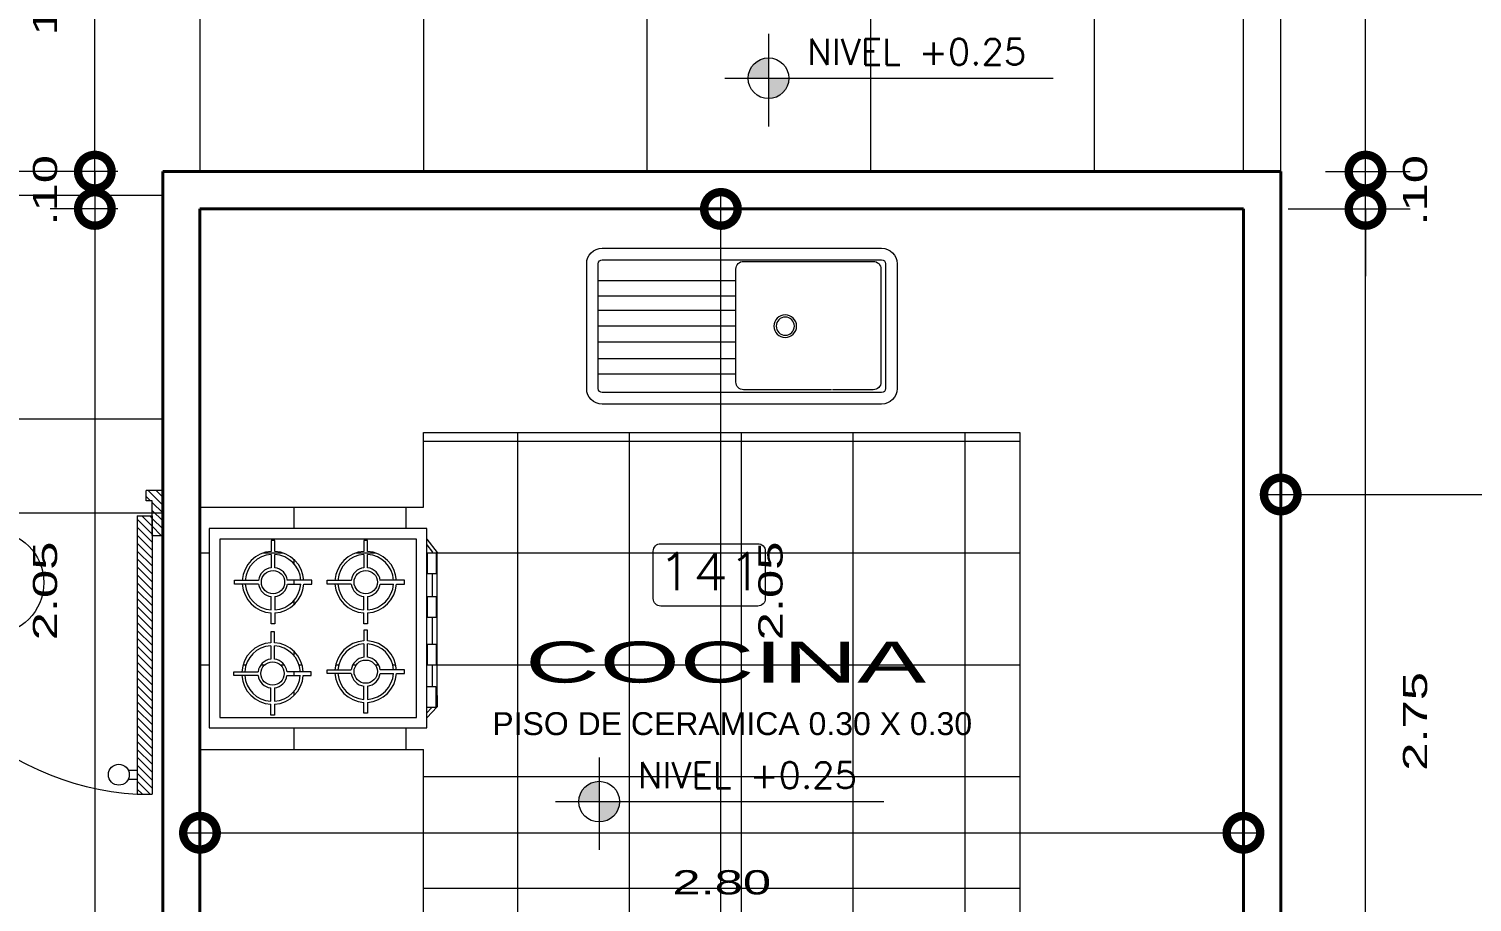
# Model space of a CAD drawing. Header units: inches. Extents: x 155.3 to 248.5, y 20.6 to 88.6.
# Drawn here: x 162.349 to 166.222, y 68.063 to 70.406 of the extents above; entities that cross this region are included whole.
import ezdxf
from ezdxf.enums import TextEntityAlignment as Align

# ---------------------------------------------------------------- set-up
doc = ezdxf.new("R2010")
doc.units = ezdxf.units.IN
doc.header["$MEASUREMENT"] = 0
doc.linetypes.add('CONTINUA', pattern=[0])
for name, color, linetype in [('COTAS', 252, 'Continuous'), ('MOBILIARIO', 252, 'Continuous'), ('MURO', 7, 'Continuous'), ('PUERTAS', 23, 'Continuous'), ('TEXTOS PLANTA', 7, 'Continuous'), ('TEXTURAS', 251, 'Continuous')]:
    doc.layers.add(name, color=color, linetype=linetype)
doc.styles.add('Celso', font='swissel.ttf', dxfattribs={"width": 1.5})
doc.styles.add('ROMANS', font='romans', dxfattribs={"width": 1.1, "height": 1})
doc.styles.get("Standard").update_dxf_attribs({"font": 'arial.ttf'})
doc.dimstyles.new('PLANTA 1-50', dxfattribs={"dimtxt": 0.065, "dimasz": 0.18, "dimexe": 0.12, "dimexo": 0.12, "dimgap": 0.1, "dimtad": 2, "dimzin": 4, "dimdsep": 46, "dimtxsty": 'Celso', "dimblk": 'DOTSMALL', "dimcen": 0.065, "dimdle": 0.05, "dimclrd": 14, "dimclre": 251, "dimclrt": 256, "dimaunit": 1, "dimadec": 4, "dimazin": 1, "dimtfac": 1, "dimtix": 1, "dimtmove": 0, "dimatfit": 3, "dimldrblk": 'DOTSMALL', "dimfxl": 1, "dimlwd": 9, "dimlwe": 9, "dimarcsym": 0})
pattern_1 = [(315, (-96.529859, 5.184583), (-0.013258252, -0.013258252), [])]

# ---------------------------------------------------------------- blocks, each defined once
blk = doc.blocks.new('A$C17647B33')
at = {"color": 252, "lineweight": 0}
for p, q in [((0.0271, 0.5083), (0, 0.4783)), ((0.0271, 0.535), (0.0271, 0)), ((0.6112, 0.535), (0.0271, 0.535)), ((0.5829, 0.5067), (0.0554, 0.5067)), ((0.0554, 0.5067), (0.0554, 0.0283)), ((0.5829, 0.0283), (0.5829, 0.5067)), ((0.6112, 0), (0.6112, 0.535)), ((0, 0.4483), (0, 0.4783)), ((0.0034, 0.4803), (0.0271, 0.4803)), ((0.0034, 0.4241), (0.0034, 0.4803)), ((0.0034, 0.4803), (0.0271, 0.4803)), ((0.0034, 0.4241), (0.0034, 0.4803)), ((0.0271, 0.4945), (0.0143, 0.4803)), ((0.0271, 0.4803), (0.0271, 0.4241)), ((0.0271, 0.4803), (0.0271, 0.4241)), ((0.1864, 0.4955), (0.1964, 0.4955)), ((0.1864, 0.4665), (0.1864, 0.4955)), ((0.1964, 0.4955), (0.1964, 0.4665)), ((0.4363, 0.5005), (0.4463, 0.5005)), ((0.4363, 0.4715), (0.4363, 0.5005)), ((0.4463, 0.5005), (0.4463, 0.4715)), ((0, 0.4483), (0, 0.0639)), ((0.1864, 0.4228), (0.1864, 0.4586)), ((0.1964, 0.4586), (0.1964, 0.4229)), ((0.4363, 0.4279), (0.4363, 0.4636)), ((0.4463, 0.4636), (0.4463, 0.4279)), ((0.0271, 0.4241), (0.0034, 0.4241)), ((0.0271, 0.4241), (0.0034, 0.4241)), ((0.012, 0.4241), (0.012, 0.3665)), ((0.0876, 0.3892), (0.0876, 0.3792)), ((0.109, 0.3892), (0.0876, 0.3892)), ((0.1526, 0.3892), (0.1168, 0.3892)), ((0.2302, 0.3892), (0.266, 0.3892)), ((0.2661, 0.3892), (0.2951, 0.3892)), ((0.2951, 0.3892), (0.2951, 0.3792)), ((0.3376, 0.3942), (0.3376, 0.3842)), ((0.3589, 0.3942), (0.3376, 0.3942)), ((0.4026, 0.3942), (0.3667, 0.3942)), ((0.4802, 0.3942), (0.5159, 0.3942)), ((0.5161, 0.3942), (0.5451, 0.3942)), ((0.5451, 0.3942), (0.5451, 0.3842)), ((0.0021, 0.3665), (0.0259, 0.3665)), ((0.0021, 0.3102), (0.0021, 0.3665)), ((0.0259, 0.3665), (0.0259, 0.3102)), ((0.0876, 0.3792), (0.1166, 0.3792)), ((0.1167, 0.3792), (0.1526, 0.3792)), ((0.266, 0.3792), (0.2303, 0.3792)), ((0.2951, 0.3792), (0.2661, 0.3792)), ((0.3376, 0.3842), (0.3666, 0.3842)), ((0.3667, 0.3842), (0.4025, 0.3842)), ((0.4363, 0.3502), (0.4363, 0.3145)), ((0.4463, 0.3145), (0.4463, 0.3502)), ((0.5159, 0.3842), (0.4802, 0.3842)), ((0.5451, 0.3842), (0.5161, 0.3842)), ((0.0259, 0.3102), (0.0021, 0.3102)), ((0.012, 0.3102), (0.012, 0.2389)), ((0.1864, 0.3452), (0.1864, 0.3095)), ((0.1964, 0.3095), (0.1964, 0.3452)), ((0.1864, 0.3016), (0.1864, 0.2726)), ((0.1864, 0.2726), (0.1964, 0.2726)), ((0.1964, 0.2726), (0.1964, 0.3015)), ((0.4363, 0.3066), (0.4363, 0.2776)), ((0.4363, 0.2776), (0.4463, 0.2776)), ((0.4463, 0.2776), (0.4463, 0.3066)), ((0.0021, 0.2389), (0.0259, 0.2389)), ((0.0021, 0.1827), (0.0021, 0.2389)), ((0.0259, 0.2389), (0.0259, 0.1827)), ((0.1864, 0.2553), (0.1964, 0.2553)), ((0.1864, 0.2264), (0.1864, 0.2553)), ((0.1964, 0.2553), (0.1964, 0.2264)), ((0.4351, 0.2553), (0.4451, 0.2553)), ((0.4351, 0.2264), (0.4351, 0.2553)), ((0.4451, 0.2553), (0.4451, 0.2264)), ((0.1864, 0.1827), (0.1864, 0.2184)), ((0.1964, 0.2184), (0.1964, 0.1827)), ((0.4351, 0.1827), (0.4351, 0.2184)), ((0.4451, 0.2184), (0.4451, 0.1827)), ((0.0259, 0.1827), (0.0021, 0.1827)), ((0.012, 0.1827), (0.012, 0.1214)), ((0.0021, 0.1214), (0.0259, 0.1214)), ((0.0021, 0.0651), (0.0021, 0.1214)), ((0.0259, 0.1214), (0.0259, 0.0651)), ((0.0876, 0.149), (0.0876, 0.139)), ((0.109, 0.149), (0.0876, 0.149)), ((0.0876, 0.139), (0.1166, 0.139)), ((0.1167, 0.139), (0.1526, 0.139)), ((0.1526, 0.149), (0.1168, 0.149)), ((0.2302, 0.149), (0.266, 0.149)), ((0.266, 0.139), (0.2303, 0.139)), ((0.2661, 0.149), (0.2951, 0.149)), ((0.2951, 0.139), (0.2661, 0.139)), ((0.2951, 0.149), (0.2951, 0.139)), ((0.3363, 0.149), (0.3363, 0.139)), ((0.3577, 0.149), (0.3363, 0.149)), ((0.3363, 0.139), (0.3653, 0.139)), ((0.4013, 0.149), (0.3655, 0.149)), ((0.3655, 0.139), (0.4013, 0.139)), ((0.4789, 0.149), (0.5147, 0.149)), ((0.5147, 0.139), (0.479, 0.139)), ((0.5148, 0.149), (0.5438, 0.149)), ((0.5438, 0.139), (0.5148, 0.139)), ((0.5438, 0.149), (0.5438, 0.139)), ((0.1864, 0.1051), (0.1864, 0.0693)), ((0.1964, 0.0693), (0.1964, 0.1051)), ((0.4351, 0.1051), (0.4351, 0.0693)), ((0.4451, 0.0693), (0.4451, 0.1051)), ((0.0271, 0.0289), (0, 0.0639)), ((0.0259, 0.0651), (0.0021, 0.0651)), ((0.012, 0.0651), (0.012, 0.0634)), ((0.0271, 0.0439), (0.012, 0.0634)), ((0.1864, 0.0614), (0.1864, 0.0324)), ((0.1964, 0.0324), (0.1964, 0.0614)), ((0.4351, 0.0614), (0.4351, 0.0324)), ((0.4451, 0.0324), (0.4451, 0.0614)), ((0.0271, 0), (0.6112, 0)), ((0.0554, 0.0283), (0.5829, 0.0283)), ((0.1864, 0.0324), (0.1964, 0.0324)), ((0.4351, 0.0324), (0.4451, 0.0324))]:
    blk.add_line(p, q, dxfattribs=at)
for centre in [(0.1914, 0.384), (0.4414, 0.389), (0.1914, 0.1439), (0.4401, 0.1439)]:
    blk.add_circle(centre, 0.0312, dxfattribs=at)
for centre, radius, start, end in [((0.1914, 0.384), 0.0826, 93.5115, 176.4355), ((0.1914, 0.384), 0.0826, 3.5645, 86.5744), ((0.4414, 0.389), 0.0826, 93.5115, 176.4355), ((0.4414, 0.389), 0.0826, 3.5645, 86.5744), ((0.1914, 0.384), 0.0747, 93.8844, 176.057), ((0.1914, 0.384), 0.0747, 3.943, 86.2107), ((0.4414, 0.389), 0.0747, 93.8844, 176.057), ((0.4414, 0.389), 0.0391, 97.4281, 172.4593), ((0.4414, 0.389), 0.0747, 3.943, 86.2107), ((0.4414, 0.389), 0.0391, 7.5407, 82.7544), ((0.1914, 0.384), 0.0391, 97.4281, 172.4593), ((0.1914, 0.384), 0.0391, 7.5407, 82.7544), ((0.1914, 0.384), 0.0826, 183.3726, 266.4885), ((0.1914, 0.384), 0.0747, 183.7307, 266.1156), ((0.1914, 0.384), 0.0391, 187.1331, 262.5719), ((0.1914, 0.384), 0.0391, 277.2456, 352.8669), ((0.1914, 0.384), 0.0747, 273.7893, 356.2693), ((0.1914, 0.384), 0.0826, 273.4256, 356.6274), ((0.4414, 0.389), 0.0826, 183.3726, 266.4885), ((0.4414, 0.389), 0.0747, 183.7307, 266.1156), ((0.4414, 0.389), 0.0391, 187.1331, 262.5719), ((0.4414, 0.389), 0.0747, 273.7893, 356.2693), ((0.4414, 0.389), 0.0391, 277.2456, 352.8669), ((0.4414, 0.389), 0.0826, 273.4256, 356.6274), ((0.1914, 0.1439), 0.0826, 93.5115, 176.4355), ((0.1914, 0.1439), 0.0747, 93.8844, 176.057), ((0.1914, 0.1439), 0.0826, 3.5645, 86.5744), ((0.1914, 0.1439), 0.0747, 3.943, 86.2107), ((0.4401, 0.1439), 0.0826, 93.5115, 176.4355), ((0.4401, 0.1439), 0.0747, 93.8844, 176.057), ((0.4401, 0.1439), 0.0826, 3.5645, 86.5744), ((0.4401, 0.1439), 0.0747, 3.943, 86.2107), ((0.1914, 0.1439), 0.0391, 97.4281, 172.4593), ((0.1914, 0.1439), 0.0391, 7.5407, 82.7544), ((0.4401, 0.1439), 0.0391, 97.4281, 172.4593), ((0.4401, 0.1439), 0.0391, 7.5407, 82.7544), ((0.1914, 0.1439), 0.0826, 183.3726, 266.4885), ((0.1914, 0.1439), 0.0747, 183.7307, 266.1156), ((0.1914, 0.1439), 0.0391, 187.1331, 262.5719), ((0.1914, 0.1439), 0.0747, 273.7893, 356.2693), ((0.1914, 0.1439), 0.0391, 277.2456, 352.8669), ((0.1914, 0.1439), 0.0826, 273.4256, 356.6274), ((0.4401, 0.1439), 0.0826, 183.3726, 266.4885), ((0.4401, 0.1439), 0.0747, 183.7307, 266.1156), ((0.4401, 0.1439), 0.0391, 187.1331, 262.5719), ((0.4401, 0.1439), 0.0747, 273.7893, 356.2693), ((0.4401, 0.1439), 0.0391, 277.2456, 352.8669), ((0.4401, 0.1439), 0.0826, 273.4256, 356.6274)]:
    blk.add_arc(centre, radius, start, end, dxfattribs=at)
blk = doc.blocks.new('A$C31FD5974')
at = {"color": 8, "linetype": 'ByBlock', "lineweight": 0}
for p, q in [((0.7914, 0.4186), (0.0416, 0.4186)), ((0.7914, 0.3873), (0.0416, 0.3873)), ((0, 0.3769), (0, 0.0416)), ((0.0312, 0.3769), (0.0312, 0.0416)), ((0.0433, 0.3623), (0.0433, 0.0594)), ((0.4119, 0.3831), (0.0641, 0.3831)), ((0.4327, 0.0594), (0.4327, 0.3623)), ((0.8018, 0.0416), (0.8018, 0.3769)), ((0.833, 0.0416), (0.833, 0.3769)), ((0.8033, 0.3316), (0.4327, 0.3316)), ((0.4355, 0.2897), (0.8033, 0.2897)), ((0.4327, 0.2511), (0.8006, 0.2511)), ((0.4355, 0.2093), (0.8033, 0.2093)), ((0.8033, 0.1674), (0.4327, 0.1674)), ((0.8006, 0.1224), (0.4327, 0.1224)), ((0.4327, 0.0805), (0.8033, 0.0805)), ((0.0416, 0.0312), (0.2813, 0.0312)), ((0.0641, 0.0386), (0.1731, 0.0386)), ((0.1758, 0.0386), (0.4119, 0.0386)), ((0.2813, 0.0312), (0.7914, 0.0312)), ((0.0416, 0), (0.2813, 0)), ((0.2813, 0), (0.7914, 0))]:
    blk.add_line(p, q, dxfattribs=at)
blk.add_circle((0.3002, 0.2093), 0.0304, dxfattribs=at)
at = {"color": 8, "lineweight": 0}
blk.add_circle((0.3002, 0.2093), 0.0244, dxfattribs=at)
at = {"color": 8, "linetype": 'ByBlock', "lineweight": 0}
for centre, radius, start, end in [((0.0416, 0.3769), 0.0416, 90, 180), ((0.0416, 0.3769), 0.0104, 90, 180), ((0.7914, 0.3769), 0.0416, 0, 90), ((0.7914, 0.3769), 0.0104, 360, 90), ((0.0641, 0.3623), 0.0208, 90, 180), ((0.4119, 0.3623), 0.0208, 0, 90), ((0.0416, 0.0416), 0.0416, 180, 270), ((0.0416, 0.0416), 0.0104, 180, 270), ((0.0641, 0.0594), 0.0208, 180, 270), ((0.4119, 0.0594), 0.0208, 270, 360), ((0.7914, 0.0416), 0.0416, 270, 0), ((0.7914, 0.0416), 0.0104, 270, 0)]:
    blk.add_arc(centre, radius, start, end, dxfattribs=at)
blk = doc.blocks.new('A$C2D8C4AFF')
at = {"lineweight": 0}
h = blk.add_hatch(dxfattribs=at)
h.set_pattern_fill('ANSI31', color=8, scale=0.15, angle=17, style=0)
h.set_pattern_definition(pattern_1)
h.paths.add_polyline_path([(0.035, 0.865), (0, 0.865), (0, 1.015), (0.055, 1.015), (0.055, 0.98), (0.035, 0.98)])
h = blk.add_hatch(dxfattribs=at)
h.set_pattern_fill('ANSI31', color=8, scale=0.15, angle=17, style=0)
h.set_pattern_definition(pattern_1)
h.paths.add_polyline_path([(1, 0.865), (0.965, 0.865), (0.965, 0.93), (0.965, 0.98), (0.945, 0.98), (0.945, 1.015), (1, 1.015)])
h = blk.add_hatch(dxfattribs=at)
h.set_pattern_fill('ANSI31', color=8, scale=0.15, angle=17, style=0)
h.set_pattern_definition(pattern_1)
h.paths.add_polyline_path([(0.965, 0), (0.915, 0), (0.915, 0.93), (0.965, 0.93)])
at = {"color": 32, "lineweight": 0}
for p, q in [((0, 0.865), (0, 1.015)), ((0.055, 1.015), (0, 1.015)), ((0.055, 0.98), (0.055, 1.015)), ((1, 1.015), (0.945, 1.015)), ((0.945, 0.98), (0.945, 1.015)), ((1, 0.865), (1, 1.015)), ((0.035, 0.865), (0.035, 0.98)), ((0.055, 0.98), (0.035, 0.98)), ((0.965, 0.98), (0.945, 0.98)), ((0.965, 0.865), (0.965, 0.98)), ((0.915, 0.93), (0.965, 0.93)), ((0.915, 0.93), (0.915, 0)), ((0.965, 0.93), (0.965, 0)), ((0, 0.865), (0.035, 0.865)), ((0.965, 0.865), (1, 0.865)), ((0.915, 0), (0.965, 0))]:
    blk.add_line(p, q, dxfattribs=at)
at = {"lineweight": 0}
for p, q in [((0.885, 0.08), (0.915, 0.08)), ((0.885, 0.05), (0.915, 0.05))]:
    blk.add_line(p, q, dxfattribs=at)
blk.add_circle((0.8534, 0.065), 0.035, dxfattribs=at)
blk.add_arc((0.9698, 0.9359), 0.9375, 184.3354, 266.6496, dxfattribs=at)
blk = doc.blocks.new('_DotSmall')
at = {"color": 0, "linetype": 'ByBlock', "lineweight": 0, "const_width": 0.5}
blk.add_lwpolyline([(-0.0625, 0, 1), (0.0625, 0, 1)], format="xyb", close=True, dxfattribs=at)
blk = doc.blocks.new('*D100')
at = {"layer": 'COTAS', "color": 14, "linetype": 'CONTINUA', "lineweight": 9, "transparency": 16777216}
for p, q in [((162.5264, 70.023), (162.5264, 70.203)), ((162.5264, 70.023), (162.5264, 69.923)), ((162.5264, 69.923), (162.5264, 69.743))]:
    blk.add_line(p, q, dxfattribs=at)
at = {"layer": 'COTAS', "color": 251, "linetype": 'CONTINUA', "lineweight": 9, "transparency": 16777216}
blk.add_line((162.5884, 70.023), (162.4064, 70.023), dxfattribs=at)
at = {"layer": 'COTAS', "color": 251, "linetype": 'Continuous', "lineweight": 9, "transparency": 16777216}
blk.add_line((162.5884, 69.923), (162.4064, 69.923), dxfattribs=at)
at = {"layer": 'Defpoints', "color": 0, "lineweight": 0, "transparency": 16777216}
for p in [(162.7084, 70.023), (162.5264, 69.923), (162.7084, 69.923)]:
    blk.add_point(p, dxfattribs=at)
at = {"layer": 'COTAS', "color": 14, "lineweight": 9, "transparency": 16777216, "xscale": 0.18, "yscale": 0.18, "zscale": 0.18}
for p, rotation in [((162.5264, 70.023), 270), ((162.5264, 69.923), 90)]:
    blk.add_blockref('_DotSmall', p, dxfattribs=dict(at, rotation=rotation))
at = {"layer": 'COTAS', "lineweight": 0, "transparency": 16777216, "insert": (162.393, 69.973), "char_height": 0.065, "attachment_point": 5, "rotation": 90, "style": 'Celso'}
blk.add_mtext('.10', dxfattribs=at)
blk = doc.blocks.new('*D101')
at = {"layer": 'COTAS', "color": 14, "linetype": 'CONTINUA', "lineweight": 9, "transparency": 16777216}
blk.add_line((162.5264, 69.973), (162.5264, 67.823), dxfattribs=at)
at = {"layer": 'COTAS', "color": 251, "linetype": 'CONTINUA', "lineweight": 9, "transparency": 16777216}
blk.add_line((162.5884, 69.923), (162.4064, 69.923), dxfattribs=at)
at = {"layer": 'COTAS', "color": 251, "linetype": 'Continuous', "lineweight": 9, "transparency": 16777216}
blk.add_line((162.6884, 67.873), (162.4064, 67.873), dxfattribs=at)
at = {"layer": 'Defpoints', "color": 0, "lineweight": 0, "transparency": 16777216}
for p in [(162.7084, 69.923), (162.5264, 67.873), (162.8084, 67.873)]:
    blk.add_point(p, dxfattribs=at)
at = {"layer": 'COTAS', "color": 14, "lineweight": 9, "transparency": 16777216, "xscale": 0.18, "yscale": 0.18, "zscale": 0.18}
for p, rotation in [((162.5264, 69.923), 90), ((162.5264, 67.873), 270)]:
    blk.add_blockref('_DotSmall', p, dxfattribs=dict(at, rotation=rotation))
at = {"layer": 'COTAS', "lineweight": 0, "transparency": 16777216, "insert": (162.393, 68.898), "char_height": 0.065, "attachment_point": 5, "rotation": 90, "style": 'Celso'}
blk.add_mtext('2.05', dxfattribs=at)
blk = doc.blocks.new('*D111')
at = {"layer": 'COTAS', "color": 14, "linetype": 'CONTINUA', "lineweight": 9, "transparency": 16777216}
blk.add_line((162.2235, 70.073), (162.2235, 63.623), dxfattribs=at)
at = {"layer": 'COTAS', "color": 251, "linetype": 'CONTINUA', "lineweight": 9, "transparency": 16777216}
blk.add_line((162.5884, 70.023), (162.1035, 70.023), dxfattribs=at)
at = {"layer": 'COTAS', "color": 251, "linetype": 'Continuous', "lineweight": 9, "transparency": 16777216}
blk.add_line((162.5884, 63.673), (162.1035, 63.673), dxfattribs=at)
at = {"layer": 'Defpoints', "color": 0, "lineweight": 0, "transparency": 16777216}
for p in [(162.7084, 70.023), (162.2235, 63.673), (162.7084, 63.673)]:
    blk.add_point(p, dxfattribs=at)
at = {"layer": 'COTAS', "color": 14, "lineweight": 9, "transparency": 16777216, "xscale": 0.18, "yscale": 0.18, "zscale": 0.18}
for p, rotation in [((162.2235, 70.023), 90), ((162.2235, 63.673), 270)]:
    blk.add_blockref('_DotSmall', p, dxfattribs=dict(at, rotation=rotation))
at = {"layer": 'COTAS', "lineweight": 0, "transparency": 16777216, "insert": (162.0901, 66.848), "char_height": 0.065, "attachment_point": 5, "rotation": 90, "style": 'Celso'}
blk.add_mtext('6.35', dxfattribs=at)
blk = doc.blocks.new('*D181')
at = {"layer": 'COTAS', "color": 14, "linetype": 'CONTINUA', "lineweight": 9, "transparency": 16777216}
blk.add_line((162.5264, 69.973), (162.5264, 71.0689), dxfattribs=at)
at = {"layer": 'COTAS', "color": 251, "linetype": 'Continuous', "lineweight": 9, "transparency": 16777216}
blk.add_line((162.5884, 71.0189), (162.4064, 71.0189), dxfattribs=at)
at = {"layer": 'COTAS', "color": 251, "linetype": 'CONTINUA', "lineweight": 9, "transparency": 16777216}
blk.add_line((162.5884, 70.023), (162.4064, 70.023), dxfattribs=at)
at = {"layer": 'Defpoints', "color": 0, "lineweight": 0, "transparency": 16777216}
for p in [(162.5264, 71.0189), (162.7084, 71.0189), (162.7084, 70.023)]:
    blk.add_point(p, dxfattribs=at)
at = {"layer": 'COTAS', "color": 14, "lineweight": 9, "transparency": 16777216, "xscale": 0.18, "yscale": 0.18, "zscale": 0.18}
for p, rotation in [((162.5264, 71.0189), 90), ((162.5264, 70.023), 270)]:
    blk.add_blockref('_DotSmall', p, dxfattribs=dict(at, rotation=rotation))
at = {"layer": 'COTAS', "lineweight": 0, "transparency": 16777216, "insert": (162.393, 70.5209), "char_height": 0.065, "attachment_point": 5, "rotation": 90, "style": 'Celso'}
blk.add_mtext('1.00', dxfattribs=at)
blk = doc.blocks.new('*D217')
at = {"layer": 'COTAS', "color": 14, "linetype": 'CONTINUA', "lineweight": 9, "transparency": 16777216}
blk.add_line((165.9359, 67.123), (165.9359, 69.973), dxfattribs=at)
at = {"layer": 'COTAS', "color": 251, "linetype": 'Continuous', "lineweight": 9, "transparency": 16777216}
blk.add_line((165.7284, 69.923), (166.0559, 69.923), dxfattribs=at)
at = {"layer": 'COTAS', "color": 251, "linetype": 'CONTINUA', "lineweight": 9, "transparency": 16777216}
blk.add_line((165.8284, 67.173), (166.0559, 67.173), dxfattribs=at)
at = {"layer": 'Defpoints', "color": 0, "lineweight": 0, "transparency": 16777216}
for p in [(165.6084, 69.923), (165.9359, 69.923), (165.7084, 67.173)]:
    blk.add_point(p, dxfattribs=at)
at = {"layer": 'COTAS', "color": 14, "lineweight": 9, "transparency": 16777216, "xscale": 0.18, "yscale": 0.18, "zscale": 0.18}
for p, rotation in [((165.9359, 69.923), 90), ((165.9359, 67.173), 270)]:
    blk.add_blockref('_DotSmall', p, dxfattribs=dict(at, rotation=rotation))
at = {"layer": 'COTAS', "lineweight": 0, "transparency": 16777216, "insert": (166.0693, 68.548), "char_height": 0.065, "attachment_point": 5, "rotation": 90, "style": 'Celso'}
blk.add_mtext('2.75', dxfattribs=at)
blk = doc.blocks.new('*D218')
at = {"layer": 'COTAS', "color": 14, "linetype": 'CONTINUA', "lineweight": 9, "transparency": 16777216}
for p, q in [((165.9359, 70.023), (165.9359, 70.203)), ((165.9359, 69.923), (165.9359, 70.023)), ((165.9359, 69.923), (165.9359, 69.743))]:
    blk.add_line(p, q, dxfattribs=at)
at = {"layer": 'COTAS', "color": 251, "linetype": 'Continuous', "lineweight": 9, "transparency": 16777216}
blk.add_line((165.8284, 70.023), (166.0559, 70.023), dxfattribs=at)
at = {"layer": 'COTAS', "color": 251, "linetype": 'CONTINUA', "lineweight": 9, "transparency": 16777216}
blk.add_line((165.7284, 69.923), (166.0559, 69.923), dxfattribs=at)
at = {"layer": 'Defpoints', "color": 0, "lineweight": 0, "transparency": 16777216}
for p in [(165.7084, 70.023), (165.9359, 70.023), (165.6084, 69.923)]:
    blk.add_point(p, dxfattribs=at)
at = {"layer": 'COTAS', "color": 14, "lineweight": 9, "transparency": 16777216, "xscale": 0.18, "yscale": 0.18, "zscale": 0.18}
for p, rotation in [((165.9359, 70.023), 270), ((165.9359, 69.923), 90)]:
    blk.add_blockref('_DotSmall', p, dxfattribs=dict(at, rotation=rotation))
at = {"layer": 'COTAS', "lineweight": 0, "transparency": 16777216, "insert": (166.0692, 69.973), "char_height": 0.065, "attachment_point": 5, "rotation": 90, "style": 'Celso'}
blk.add_mtext('.10', dxfattribs=at)
blk = doc.blocks.new('*D219')
at = {"layer": 'COTAS', "color": 14, "linetype": 'CONTINUA', "lineweight": 9, "transparency": 16777216}
blk.add_line((165.9359, 69.973), (165.9359, 71.173), dxfattribs=at)
at = {"layer": 'COTAS', "color": 251, "linetype": 'Continuous', "lineweight": 9, "transparency": 16777216}
blk.add_line((165.8284, 71.123), (166.0559, 71.123), dxfattribs=at)
at = {"layer": 'COTAS', "color": 251, "linetype": 'CONTINUA', "lineweight": 9, "transparency": 16777216}
blk.add_line((165.8284, 70.023), (166.0559, 70.023), dxfattribs=at)
at = {"layer": 'Defpoints', "color": 0, "lineweight": 0, "transparency": 16777216}
for p in [(165.7084, 71.123), (165.9359, 71.123), (165.7084, 70.023)]:
    blk.add_point(p, dxfattribs=at)
at = {"layer": 'COTAS', "color": 14, "lineweight": 9, "transparency": 16777216, "xscale": 0.18, "yscale": 0.18, "zscale": 0.18}
for p, rotation in [((165.9359, 71.123), 90), ((165.9359, 70.023), 270)]:
    blk.add_blockref('_DotSmall', p, dxfattribs=dict(at, rotation=rotation))
at = {"layer": 'COTAS', "lineweight": 0, "transparency": 16777216, "insert": (166.0692, 70.573), "char_height": 0.065, "attachment_point": 5, "rotation": 90, "style": 'Celso'}
blk.add_mtext('1.10', dxfattribs=at)
blk = doc.blocks.new('*D232')
at = {"layer": 'COTAS', "color": 251, "linetype": 'CONTINUA', "lineweight": 9, "transparency": 16777216}
blk.add_line((162.8084, 68.678), (162.8084, 68.1292), dxfattribs=at)
at = {"layer": 'COTAS', "color": 251, "linetype": 'Continuous', "lineweight": 9, "transparency": 16777216}
blk.add_line((165.6084, 68.678), (165.6084, 68.1292), dxfattribs=at)
at = {"layer": 'COTAS', "color": 14, "linetype": 'CONTINUA', "lineweight": 9, "transparency": 16777216}
blk.add_line((162.7584, 68.2492), (165.6584, 68.2492), dxfattribs=at)
at = {"layer": 'Defpoints', "color": 0, "lineweight": 0, "transparency": 16777216}
for p in [(162.8084, 68.798), (165.6084, 68.798), (165.6084, 68.2492)]:
    blk.add_point(p, dxfattribs=at)
at = {"layer": 'COTAS', "color": 14, "lineweight": 9, "transparency": 16777216, "xscale": 0.18, "yscale": 0.18, "zscale": 0.18, "rotation": 180}
blk.add_blockref('_DotSmall', (162.8084, 68.2492), dxfattribs=at)
at = {"layer": 'COTAS', "color": 14, "lineweight": 9, "transparency": 16777216, "xscale": 0.18, "yscale": 0.18, "zscale": 0.18}
blk.add_blockref('_DotSmall', (165.6084, 68.2492), dxfattribs=at)
at = {"layer": 'COTAS', "lineweight": 0, "transparency": 16777216, "insert": (164.2084, 68.1158), "char_height": 0.065, "attachment_point": 5, "style": 'Celso'}
blk.add_mtext('2.80', dxfattribs=at)
blk = doc.blocks.new('*D242')
at = {"layer": 'COTAS', "color": 14, "linetype": 'CONTINUA', "lineweight": 9, "transparency": 16777216}
blk.add_line((164.2063, 67.823), (164.2063, 69.973), dxfattribs=at)
at = {"layer": 'COTAS', "color": 251, "linetype": 'Continuous', "lineweight": 9, "transparency": 16777216}
blk.add_line((164.0771, 69.923), (164.3263, 69.923), dxfattribs=at)
at = {"layer": 'COTAS', "color": 251, "linetype": 'CONTINUA', "lineweight": 9, "transparency": 16777216}
blk.add_line((164.0771, 67.873), (164.3263, 67.873), dxfattribs=at)
at = {"layer": 'Defpoints', "color": 0, "lineweight": 0, "transparency": 16777216}
for p in [(163.9571, 69.923), (164.2063, 69.923), (163.9571, 67.873)]:
    blk.add_point(p, dxfattribs=at)
at = {"layer": 'COTAS', "color": 14, "lineweight": 9, "transparency": 16777216, "xscale": 0.18, "yscale": 0.18, "zscale": 0.18}
for p, rotation in [((164.2063, 69.923), 90), ((164.2063, 67.873), 270)]:
    blk.add_blockref('_DotSmall', p, dxfattribs=dict(at, rotation=rotation))
at = {"layer": 'COTAS', "lineweight": 0, "transparency": 16777216, "insert": (164.3397, 68.898), "char_height": 0.065, "attachment_point": 5, "rotation": 90, "style": 'Celso'}
blk.add_mtext('2.05', dxfattribs=at)
blk = doc.blocks.new('*D243')
at = {"layer": 'COTAS', "color": 251, "linetype": 'CONTINUA', "lineweight": 9, "transparency": 16777216}
blk.add_line((165.7084, 68.718), (165.7084, 69.2768), dxfattribs=at)
at = {"layer": 'COTAS', "color": 251, "linetype": 'Continuous', "lineweight": 9, "transparency": 16777216}
blk.add_line((169.2084, 68.718), (169.2084, 69.2768), dxfattribs=at)
at = {"layer": 'COTAS', "color": 14, "linetype": 'CONTINUA', "lineweight": 9, "transparency": 16777216}
blk.add_line((165.6584, 69.1568), (169.2584, 69.1568), dxfattribs=at)
at = {"layer": 'Defpoints', "color": 0, "lineweight": 0, "transparency": 16777216}
for p in [(169.2084, 69.1568), (165.7084, 68.598), (169.2084, 68.598)]:
    blk.add_point(p, dxfattribs=at)
at = {"layer": 'COTAS', "color": 14, "lineweight": 9, "transparency": 16777216, "xscale": 0.18, "yscale": 0.18, "zscale": 0.18, "rotation": 180}
blk.add_blockref('_DotSmall', (165.7084, 69.1568), dxfattribs=at)
at = {"layer": 'COTAS', "color": 14, "lineweight": 9, "transparency": 16777216, "xscale": 0.18, "yscale": 0.18, "zscale": 0.18}
blk.add_blockref('_DotSmall', (169.2084, 69.1568), dxfattribs=at)
at = {"layer": 'COTAS', "lineweight": 0, "transparency": 16777216, "insert": (167.4584, 69.2901), "char_height": 0.065, "attachment_point": 5, "style": 'Celso'}
blk.add_mtext('3.50', dxfattribs=at)

msp = doc.modelspace()

# ---------------------------------------------------------------- hatches: boundary and pattern name
at = {"layer": 'TEXTOS PLANTA', "lineweight": 9}
h = msp.add_hatch(color=7, dxfattribs=at)
h.paths.add_polyline_path([(164.2793, 70.2736), (164.3339, 70.2736), (164.3339, 70.3282, 0.414214)])
h.paths.add_polyline_path([(164.3339, 70.2736), (164.3339, 70.2189, 0.414214), (164.3885, 70.2736)])
h = msp.add_hatch(color=7, dxfattribs=at)
h.paths.add_polyline_path([(163.825, 68.3327), (163.8796, 68.3327), (163.8796, 68.3873, 0.414214)])
h.paths.add_polyline_path([(163.8796, 68.3327), (163.8796, 68.2781, 0.414214), (163.9342, 68.3327)])
at = {"layer": 'TEXTURAS', "lineweight": 0}
h = msp.add_hatch(dxfattribs=at)
h.set_pattern_fill('_USER', color=251, scale=0.6, angle=90, style=0, double=1, pattern_type=0)
h.set_pattern_definition([(90, (-0.99164, -0.8402), (-0.6, 4e-17), []), (180, (-0.99164, -0.8402), (-7e-17, -0.6), [])])
h.paths.add_polyline_path([(165.6084, 71.123), (165.7084, 71.123), (165.7084, 72.0189), (165.6084, 72.0189), (165.5754, 72.0239), (165.5754, 72.0449), (165.5874, 72.0449), (165.5874, 72.0689), (165.0294, 72.0689), (165.0294, 72.0449), (165.0414, 72.0449), (165.0414, 72.0239), (165.0084, 72.0239), (165.0084, 72.0189), (164.1084, 72.0189), (164.1084, 71.0189), (162.5057, 71.0189), (162.5057, 71.0239), (162.4727, 71.0239), (162.4727, 71.0449), (162.4847, 71.0449), (162.4847, 71.0689), (161.9267, 71.0689), (161.9267, 71.0449), (161.9387, 71.0449), (161.9387, 71.0239), (161.9057, 71.0239), (161.9057, 69.9676), (161.9055, 69.9236), (161.8775, 69.9236), (161.8775, 69.9396), (161.8455, 69.9396), (161.8455, 69.1956), (161.8775, 69.1956), (161.8775, 69.2116), (161.9055, 69.2116), (161.9055, 69.1676), (161.9499, 69.1676), (161.9499, 69.1395), (161.9338, 69.1395), (161.9338, 69.1074), (162.6803, 69.1074), (162.6803, 69.1395), (162.6643, 69.1395), (162.6643, 69.1676), (162.7084, 69.1676), (162.7084, 70.023), (165.6084, 70.023)])
h = msp.add_hatch(dxfattribs=at)
h.set_pattern_fill('_USER', color=251, scale=0.3, angle=90, style=0, double=1, pattern_type=0)
h.set_pattern_definition([(90, (0.7612, 0), (-0.3, 2e-17), []), (180, (0.7612, 0), (-4e-17, -0.3), [])])
edge = h.paths.add_edge_path()
edge.add_line((165.6084, 67.9867), (165.0084, 67.9867))
edge.add_line((165.0084, 67.9867), (165.0084, 69.323))
edge.add_line((165.0084, 69.323), (163.4084, 69.323))
edge.add_line((163.4084, 69.323), (163.4084, 69.123))
edge.add_line((163.4084, 69.123), (162.8084, 69.123))
edge.add_line((162.8084, 69.123), (162.8084, 68.473))
edge.add_line((162.8084, 68.473), (163.4084, 68.473))
edge.add_line((163.4084, 68.473), (163.4084, 67.873))
edge.add_line((163.4084, 67.873), (163.9571, 67.873))
edge.add_line((163.9571, 67.873), (163.9571, 66.373))
edge.add_line((163.9571, 66.373), (164.8084, 66.373))
edge.add_line((164.8084, 66.373), (164.8084, 66.323))
edge.add_line((164.8084, 66.323), (165.6084, 66.323))
edge.add_line((165.6084, 66.323), (165.6084, 66.373))
edge.add_line((165.6084, 66.373), (165.5984, 66.373))
edge.add_line((165.5984, 66.373), (165.5984, 66.4035))
edge.add_ellipse((165.659, 67.1467), major_axis=(-0.5274, 0.5274), ratio=1, start_angle=93.3504, end_angle=134.9533, ccw=False)
edge.add_line((165.1633, 66.5894), (165.1352, 66.6175))
edge.add_line((165.1352, 66.6175), (165.6584, 67.1407))
edge.add_line((165.6584, 67.1407), (165.6584, 67.1451))
edge.add_line((165.6584, 67.1451), (165.6266, 67.1451))
edge.add_line((165.6266, 67.1451), (165.6266, 67.1292))
edge.add_line((165.6266, 67.1292), (165.5984, 67.1292))
edge.add_line((165.5984, 67.1292), (165.5984, 67.173))
edge.add_line((165.5984, 67.173), (165.6084, 67.173))
edge.add_line((165.6084, 67.173), (165.6084, 67.9867))
h.paths.add_polyline_path([(164.8988, 67.9604), (164.9188, 67.9604), (164.9188, 67.9354), (164.9296, 67.9354), (164.9296, 67.9604), (165.5749, 67.9604), (165.5749, 67.173), (164.9296, 67.173), (164.9296, 67.198), (164.9188, 67.198), (164.9188, 67.173), (164.8988, 67.173)], flags=16)
h.paths.add_polyline_path([(163.4175, 68.5305), (162.8334, 68.5305), (162.8334, 69.0655), (163.4175, 69.0655), (163.4175, 69.0366), (163.4456, 69.0004), (163.4446, 69.0004), (163.4446, 68.6172), (163.4446, 68.5872), (163.4175, 68.5572)], flags=16)
h.paths.add_polyline_path([(163.4412, 68.5851), (163.4175, 68.5851), (163.4175, 68.6414), (163.4326, 68.6414), (163.4326, 68.6989), (163.4187, 68.6989), (163.4187, 68.7552), (163.4326, 68.7552), (163.4326, 68.8265), (163.4187, 68.8265), (163.4187, 68.8828), (163.4425, 68.8828), (163.4425, 68.8265), (163.4326, 68.8265), (163.4326, 68.7552), (163.4425, 68.7552), (163.4425, 68.6989), (163.4326, 68.6989), (163.4326, 68.6414), (163.4412, 68.6414)], flags=0)
h.paths.add_polyline_path([(163.4412, 68.5851), (163.4175, 68.5851), (163.4175, 68.6414), (163.4412, 68.6414)], flags=0)
h.paths.add_polyline_path([(163.357, 68.6763), (163.3357, 68.6763, -0.378487), (163.2583, 68.599), (163.2583, 68.57), (163.2483, 68.57), (163.2483, 68.5989, -0.378915), (163.1707, 68.6763), (163.1495, 68.6763), (163.1495, 68.6863), (163.1707, 68.6863, -0.379873), (163.2483, 68.7639), (163.2483, 68.7929), (163.2583, 68.7929), (163.2583, 68.7639, -0.379444), (163.3357, 68.6863), (163.357, 68.6863)], flags=0)
h.paths.add_polyline_path([(163.2583, 68.6069), (163.2583, 68.6426, 0.339606), (163.292, 68.6763), (163.3277, 68.6763, -0.374744)], flags=0)
h.paths.add_polyline_path([(163.292, 68.6863, 0.341591), (163.2583, 68.7203), (163.2583, 68.756, -0.3758), (163.3277, 68.6863)], flags=0)
h.paths.add_polyline_path([(163.2483, 68.6069, -0.375217), (163.1787, 68.6763), (163.2144, 68.6763, 0.340495), (163.2483, 68.6426)], flags=0)
h.paths.add_polyline_path([(163.222, 68.6814, -1), (163.2844, 68.6814, -1)], flags=0)
h.paths.add_polyline_path([(163.2483, 68.7203, 0.342481), (163.2144, 68.6863), (163.1786, 68.6863, -0.376274), (163.2483, 68.756)], flags=0)
h.paths.add_polyline_path([(163.2583, 68.8391), (163.2583, 68.8101), (163.2483, 68.8101), (163.2483, 68.8391, -0.378915), (163.1707, 68.9164), (163.1495, 68.9164), (163.1495, 68.9264), (163.1707, 68.9264, -0.379873), (163.2483, 69.0041), (163.2483, 69.033), (163.2583, 69.033), (163.2583, 69.004, -0.379444), (163.3357, 68.9264), (163.357, 68.9264), (163.357, 68.9164), (163.3357, 68.9164, -0.378487)], flags=0)
h.paths.add_polyline_path([(163.2583, 68.847), (163.2583, 68.8828, 0.339606), (163.292, 68.9164), (163.3277, 68.9164, -0.374744)], flags=0)
h.paths.add_polyline_path([(163.292, 68.9264, 0.341591), (163.2583, 68.9604), (163.2583, 68.9961, -0.3758), (163.3277, 68.9264)], flags=0)
h.paths.add_polyline_path([(163.2483, 68.847, -0.375217), (163.1787, 68.9164), (163.2144, 68.9164, 0.340495), (163.2483, 68.8827)], flags=0)
h.paths.add_polyline_path([(163.107, 68.6713), (163.0857, 68.6713, -0.378487), (163.0083, 68.594), (163.0083, 68.565), (162.9983, 68.565), (162.9983, 68.5939, -0.378915), (162.9208, 68.6713), (162.8996, 68.6713), (162.8996, 68.6813), (162.9207, 68.6813, -0.379873), (162.9983, 68.7589), (162.9983, 68.7879), (163.0083, 68.7879), (163.0083, 68.7589, -0.379444), (163.0857, 68.6813), (163.107, 68.6813)], flags=0)
h.paths.add_polyline_path([(163.222, 68.9216, -1), (163.2844, 68.9216, -1)], flags=0)
h.paths.add_polyline_path([(163.0083, 68.6019), (163.0083, 68.6376, 0.339606), (163.042, 68.6713), (163.0778, 68.6713, -0.374744)], flags=0)
h.paths.add_polyline_path([(163.0421, 68.6813, 0.341591), (163.0083, 68.7152), (163.0083, 68.751, -0.3758), (163.0778, 68.6813)], flags=0)
h.paths.add_polyline_path([(162.9983, 68.6019, -0.375217), (162.9287, 68.6713), (162.9644, 68.6713, 0.340495), (162.9983, 68.6376)], flags=0)
h.paths.add_polyline_path([(162.972, 68.6764, -1), (163.0345, 68.6764, -1)], flags=0)
h.paths.add_polyline_path([(163.2483, 68.9604, 0.342481), (163.2144, 68.9264), (163.1786, 68.9264, -0.376274), (163.2483, 68.9961)], flags=0)
h.paths.add_polyline_path([(162.9983, 68.7153, 0.342481), (162.9644, 68.6813), (162.9287, 68.6813, -0.376274), (162.9983, 68.751)], flags=0)
h.paths.add_polyline_path([(163.1083, 68.9164), (163.087, 68.9164, -0.378487), (163.0095, 68.8391), (163.0095, 68.8101), (162.9995, 68.8101), (162.9995, 68.8391, -0.378915), (162.922, 68.9164), (162.9008, 68.9164), (162.9008, 68.9264), (162.922, 68.9264, -0.379873), (162.9995, 69.0041), (162.9995, 69.033), (163.0095, 69.033), (163.0095, 69.004, -0.379444), (163.087, 68.9264), (163.1083, 68.9264)], flags=0)
h.paths.add_polyline_path([(163.0095, 68.847), (163.0095, 68.8828, 0.339606), (163.0433, 68.9164), (163.079, 68.9164, -0.374744)], flags=0)
h.paths.add_polyline_path([(163.0433, 68.9264, 0.341591), (163.0095, 68.9604), (163.0095, 68.9961, -0.3758), (163.079, 68.9264)], flags=0)
h.paths.add_polyline_path([(162.9995, 68.847, -0.375217), (162.93, 68.9164), (162.9657, 68.9164, 0.340495), (162.9995, 68.8827)], flags=0)
h.paths.add_polyline_path([(162.9733, 68.9216, -1), (163.0357, 68.9216, -1)], flags=0)
h.paths.add_polyline_path([(162.9995, 68.9604, 0.342481), (162.9656, 68.9264), (162.9299, 68.9264, -0.376274), (162.9995, 68.9961)], flags=0)
edge = h.paths.add_edge_path(flags=17)
edge.add_line((165.6584, 67.0782), (165.6553, 67.0814))
edge.add_line((165.6553, 67.0814), (165.1633, 66.5894))
edge.add_ellipse((165.659, 67.1467), major_axis=(-0.5274, 0.5274), ratio=1, start_angle=93.3504, end_angle=134.9533)
edge.add_line((165.6584, 66.4008), (165.6584, 67.0782))

# ---------------------------------------------------------------- linework, layer by layer
at = {"layer": 'MURO', "color": 7, "lineweight": 40}
for p, q in [((162.7084, 65.073), (162.7084, 70.023)), ((162.7084, 70.023), (165.7084, 70.023)), ((165.7084, 70.023), (165.7084, 67.173)), ((162.8084, 69.923), (165.6084, 69.923)), ((162.8084, 67.873), (162.8084, 69.923)), ((165.6084, 69.923), (165.6084, 67.173))]:
    msp.add_line(p, q, dxfattribs=at)
at = {"layer": 'PUERTAS', "lineweight": 0}
for p, q in [((165.6084, 70.023), (165.6084, 71.123)), ((165.7084, 70.023), (165.7084, 71.123))]:
    msp.add_line(p, q, dxfattribs=at)
at = {"layer": 'TEXTOS PLANTA', "color": 7, "lineweight": 9}
for p, q in [((164.3339, 70.3924), (164.3339, 70.1442)), ((164.2167, 70.2736), (165.0981, 70.2736)), ((163.8796, 68.4515), (163.8796, 68.2034)), ((163.7624, 68.3327), (164.6438, 68.3327))]:
    msp.add_line(p, q, dxfattribs=at)
msp.add_lwpolyline([(164.0448, 69.0248), (164.3054, 69.0248, -0.414214), (164.3254, 69.0048), (164.3254, 68.8773, -0.414214), (164.3054, 68.8573), (164.0448, 68.8573, -0.414214), (164.0248, 68.8773), (164.0248, 69.0048, -0.414214)], format="xyb", close=True, dxfattribs=at)
for centre in [(164.3339, 70.2736), (163.8796, 68.3327)]:
    msp.add_circle(centre, 0.0546, dxfattribs=at)
at = {"layer": 'TEXTOS PLANTA', "lineweight": 0}
msp.add_circle((162.2508, 68.9203), 0.1387, dxfattribs=at)
at = {"layer": 'TEXTURAS', "color": 251, "lineweight": 0}
for p, q in [((163.4084, 69.323), (165.0084, 69.323)), ((163.4084, 69.123), (163.4084, 69.323)), ((165.0084, 69.323), (165.0084, 67.9867)), ((161.9057, 69.1074), (162.7084, 69.1074)), ((162.8084, 69.123), (163.4084, 69.123)), ((162.8084, 68.473), (163.4084, 68.473)), ((163.4084, 67.873), (163.4084, 68.473))]:
    msp.add_line(p, q, dxfattribs=at)

# ---------------------------------------------------------------- block references
at = {"layer": 'MOBILIARIO', "lineweight": 0, "xscale": -1}
msp.add_blockref('A$C31FD5974', (164.6791, 69.3992), dxfattribs=at)
at = {"layer": 'MOBILIARIO', "color": 252, "lineweight": 0, "rotation": 180}
msp.add_blockref('A$C17647B33', (163.4446, 69.0655), dxfattribs=at)
at = {"layer": 'PUERTAS', "lineweight": 0, "xscale": 0.80269837919511, "yscale": 0.80269837919511, "zscale": 0.80269837919511}
msp.add_blockref('A$C2D8C4AFF', (161.9057, 68.3528), dxfattribs=at)

# ---------------------------------------------------------------- texts
at = {"layer": 'TEXTOS PLANTA', "color": 7, "lineweight": 9, "style": 'ROMANS'}
for p in [(164.4374, 70.3095), (163.9831, 68.3686)]:
    msp.add_text('NIVEL +0.25', height=0.07, dxfattribs=at).set_placement(p)
at = {"layer": 'TEXTOS PLANTA', "color": 7, "lineweight": 9, "style": 'ROMANS', "width": 1.1}
msp.add_text('141', height=0.1, dxfattribs=at).set_placement((164.178, 68.9498), align=Align.MIDDLE_CENTER)
at = {"layer": 'TEXTOS PLANTA', "color": 7, "lineweight": 9, "width": 1.8}
msp.add_text('COCINA', height=0.11, dxfattribs=at).set_placement((163.6811, 68.6521))
at = {"layer": 'TEXTOS PLANTA', "color": 7, "lineweight": 9}
msp.add_text('PISO DE CERAMICA 0.30 X 0.30', height=0.061427, dxfattribs=at).set_placement((163.5928, 68.5113))

# ---------------------------------------------------------------- dimensions: what is measured, and where the dimension line sits
at = {"layer": 'COTAS', "lineweight": 0}
for base, p1, p2, picture, middle in [((165.9359, 71.123), (165.7084, 70.023), (165.7084, 71.123), '*D219', (166.0692, 70.573)), ((165.9359, 70.023), (165.6084, 69.923), (165.7084, 70.023), '*D218', (166.0692, 69.973)), ((162.5264, 67.873), (162.7084, 69.923), (162.8084, 67.873), '*D101', (162.393, 68.898)), ((164.2063, 69.923), (163.9571, 67.873), (163.9571, 69.923), '*D242', (164.3397, 68.898)), ((165.9359, 69.923), (165.7084, 67.173), (165.6084, 69.923), '*D217', (166.0693, 68.548))]:
    dim = msp.add_linear_dim(base=base, p1=p1, p2=p2, angle=90, dimstyle='PLANTA 1-50', override={"dimtmove": 1}, dxfattribs=at)
    dim.commit()
    dim.dimension.update_dxf_attribs({"geometry": picture, "text_midpoint": middle})
for base, p2, picture, middle in [((162.5264, 71.0189), (162.7084, 71.0189), '*D181', (162.393, 70.5209)), ((162.5264, 69.923), (162.7084, 69.923), '*D100', (162.393, 69.973)), ((162.2235, 63.673), (162.7084, 63.673), '*D111', (162.0901, 66.848))]:
    dim = msp.add_linear_dim(base=base, p1=(162.7084, 70.023), p2=p2, angle=90, dimstyle='PLANTA 1-50', dxfattribs=at)
    dim.commit()
    dim.dimension.update_dxf_attribs({"geometry": picture, "text_midpoint": middle})
for base, p1, p2, picture, middle in [((169.2084, 69.1568), (165.7084, 68.598), (169.2084, 68.598), '*D243', (167.4584, 69.2901)), ((165.6084, 68.2492), (162.8084, 68.798), (165.6084, 68.798), '*D232', (164.2084, 68.1158))]:
    dim = msp.add_linear_dim(base=base, p1=p1, p2=p2, dimstyle='PLANTA 1-50', dxfattribs=at)
    dim.commit()
    dim.dimension.update_dxf_attribs({"geometry": picture, "text_midpoint": middle})

doc.saveas('drawing.dxf')
